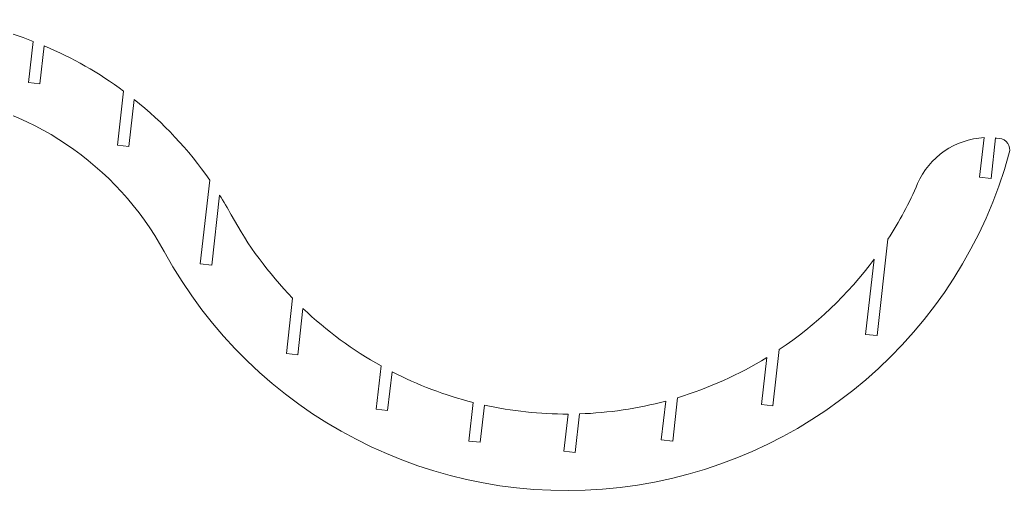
# Model space of a CAD drawing. Header units: millimetres. Extents: x -5830 to -1938, y -580 to 2011.
# Drawn here: x -4948.2 to -4689.1, y -410.4 to -282.4 of the extents above; entities that cross this region are included whole.
import ezdxf

# ---------------------------------------------------------------- set-up
doc = ezdxf.new("R2010")
doc.units = ezdxf.units.MM
doc.header["$MEASUREMENT"] = 0
doc.layers.add('layer 1', color=7, linetype='Continuous')

msp = doc.modelspace()

# ---------------------------------------------------------------- linework, layer by layer
at = {"layer": 'layer 1', "lineweight": 9}
for points in [[(-4944.7001, -288.0185), (-4951.6361, -285.3479), (-4958.8483, -283.4589), (-4966.2029, -282.3865)], [(-4944.7001, -288.0185), (-4951.6361, -285.3479), (-4958.8483, -283.4589), (-4966.2029, -282.3865)], [(-4945.9206, -298.7952), (-4945.9206, -298.7952), (-4944.7001, -288.0185), (-4944.7001, -288.0185)], [(-4945.9206, -298.7952), (-4945.9206, -298.7952), (-4944.7001, -288.0185), (-4944.7001, -288.0185)], [(-4942.9396, -299.1328), (-4942.9396, -299.1328), (-4941.8127, -289.1822), (-4941.8127, -289.1822)], [(-4942.9396, -299.1328), (-4942.9396, -299.1328), (-4941.8127, -289.1822), (-4941.8127, -289.1822)], [(-4921.0165, -301.0531), (-4927.4481, -296.2774), (-4934.4302, -292.2919), (-4941.8127, -289.1822)], [(-4921.0165, -301.0531), (-4927.4481, -296.2774), (-4934.4302, -292.2919), (-4941.8127, -289.1822)], [(-4945.9206, -298.7952), (-4945.9206, -298.7952), (-4942.9396, -299.1328), (-4942.9396, -299.1328)], [(-4945.9206, -298.7952), (-4945.9206, -298.7952), (-4942.9396, -299.1328), (-4942.9396, -299.1328)], [(-4910.419, -342.9976), (-4922.9052, -320.1327), (-4945.743, -304.7798), (-4971.6295, -301.8481)], [(-4910.419, -342.9976), (-4922.9052, -320.1327), (-4945.743, -304.7798), (-4971.6295, -301.8481)], [(-4922.6142, -315.1608), (-4922.6142, -315.1608), (-4921.0165, -301.0531), (-4921.0165, -301.0531)], [(-4922.6142, -315.1608), (-4922.6142, -315.1608), (-4921.0165, -301.0531), (-4921.0165, -301.0531)], [(-4919.6333, -315.4984), (-4919.6333, -315.4984), (-4918.2395, -303.1916), (-4918.2395, -303.1916)], [(-4919.6333, -315.4984), (-4919.6333, -315.4984), (-4918.2395, -303.1916), (-4918.2395, -303.1916)], [(-4898.4902, -324.3073), (-4904.0157, -316.3492), (-4910.6683, -309.2363), (-4918.2395, -303.1916)], [(-4898.4902, -324.3073), (-4904.0157, -316.3492), (-4910.6683, -309.2363), (-4918.2395, -303.1916)], [(-4695.954, -313.2019), (-4703.5669, -313.5713), (-4710.308, -318.2354), (-4713.3373, -325.2294)], [(-4695.954, -313.2019), (-4703.5669, -313.5713), (-4710.308, -318.2354), (-4713.3373, -325.2294)], [(-4697.1272, -323.561), (-4697.1272, -323.561), (-4695.954, -313.2019), (-4695.954, -313.2019)], [(-4697.1272, -323.561), (-4697.1272, -323.561), (-4695.954, -313.2019), (-4695.954, -313.2019)], [(-4694.1463, -323.8986), (-4694.1463, -323.8986), (-4692.944, -313.2828), (-4692.944, -313.2828)], [(-4694.1463, -323.8986), (-4694.1463, -323.8986), (-4692.944, -313.2828), (-4692.944, -313.2828)], [(-4692.7342, -313.3055), (-4692.8041, -313.2975), (-4692.8741, -313.29), (-4692.944, -313.2828)], [(-4692.7342, -313.3055), (-4692.8041, -313.2975), (-4692.8741, -313.29), (-4692.944, -313.2828)], [(-4692.7342, -313.3055), (-4692.7342, -313.3055), (-4691.9148, -313.3983), (-4691.9148, -313.3983)], [(-4692.7342, -313.3055), (-4692.7342, -313.3055), (-4691.9148, -313.3983), (-4691.9148, -313.3983)], [(-4922.6142, -315.1608), (-4922.6142, -315.1608), (-4919.6333, -315.4984), (-4919.6333, -315.4984)], [(-4922.6142, -315.1608), (-4922.6142, -315.1608), (-4919.6333, -315.4984), (-4919.6333, -315.4984)], [(-4694.1463, -323.8986), (-4694.1463, -323.8986), (-4697.1272, -323.561), (-4697.1272, -323.561)], [(-4694.1463, -323.8986), (-4694.1463, -323.8986), (-4697.1272, -323.561), (-4697.1272, -323.561)], [(-4900.9697, -346.2009), (-4900.9697, -346.2009), (-4898.4902, -324.3073), (-4898.4902, -324.3073)], [(-4900.9697, -346.2009), (-4900.9697, -346.2009), (-4898.4902, -324.3073), (-4898.4902, -324.3073)], [(-4721.1006, -339.7444), (-4718.1184, -335.1276), (-4715.5218, -330.2728), (-4713.3373, -325.2294)], [(-4721.1006, -339.7444), (-4718.1184, -335.1276), (-4715.5218, -330.2728), (-4713.3373, -325.2294)], [(-4897.9888, -346.5385), (-4897.9888, -346.5385), (-4895.9131, -328.2108), (-4895.9131, -328.2108)], [(-4897.9888, -346.5385), (-4897.9888, -346.5385), (-4895.9131, -328.2108), (-4895.9131, -328.2108)], [(-4892.8658, -333.412), (-4893.8291, -331.6481), (-4894.8453, -329.9135), (-4895.9131, -328.2108)], [(-4892.8658, -333.412), (-4893.8291, -331.6481), (-4894.8453, -329.9135), (-4895.9131, -328.2108)], [(-4892.8658, -333.412), (-4888.5279, -341.3556), (-4883.1318, -348.6734), (-4876.8251, -355.1651)], [(-4892.8658, -333.412), (-4888.5279, -341.3556), (-4883.1318, -348.6734), (-4876.8251, -355.1651)], [(-4723.9581, -364.9759), (-4723.9581, -364.9759), (-4721.1006, -339.7444), (-4721.1006, -339.7444)], [(-4723.9581, -364.9759), (-4723.9581, -364.9759), (-4721.1006, -339.7444), (-4721.1006, -339.7444)], [(-4900.9697, -346.2009), (-4900.9697, -346.2009), (-4897.9888, -346.5385), (-4897.9888, -346.5385)], [(-4900.9697, -346.2009), (-4900.9697, -346.2009), (-4897.9888, -346.5385), (-4897.9888, -346.5385)], [(-4749.531, -368.6233), (-4739.9569, -362.2242), (-4731.5601, -354.2195), (-4724.7107, -344.9621)], [(-4749.531, -368.6233), (-4739.9569, -362.2242), (-4731.5601, -354.2195), (-4724.7107, -344.9621)], [(-4726.9391, -364.6383), (-4726.9391, -364.6383), (-4724.7107, -344.9621), (-4724.7107, -344.9621)], [(-4726.9391, -364.6383), (-4726.9391, -364.6383), (-4724.7107, -344.9621), (-4724.7107, -344.9621)], [(-4878.4632, -369.6295), (-4878.4632, -369.6295), (-4876.8251, -355.1651), (-4876.8251, -355.1651)], [(-4878.4632, -369.6295), (-4878.4632, -369.6295), (-4876.8251, -355.1651), (-4876.8251, -355.1651)], [(-4875.4823, -369.9671), (-4875.4823, -369.9671), (-4874.1105, -357.8546), (-4874.1105, -357.8546)], [(-4875.4823, -369.9671), (-4875.4823, -369.9671), (-4874.1105, -357.8546), (-4874.1105, -357.8546)], [(-4874.1105, -357.8546), (-4867.9644, -363.7154), (-4861.0966, -368.7695), (-4853.6732, -372.8946)], [(-4874.1105, -357.8546), (-4867.9644, -363.7154), (-4861.0966, -368.7695), (-4853.6732, -372.8946)], [(-4723.9581, -364.9759), (-4723.9581, -364.9759), (-4726.9391, -364.6383), (-4726.9391, -364.6383)], [(-4723.9581, -364.9759), (-4723.9581, -364.9759), (-4726.9391, -364.6383), (-4726.9391, -364.6383)], [(-4878.4632, -369.6295), (-4878.4632, -369.6295), (-4875.4823, -369.9671), (-4875.4823, -369.9671)], [(-4878.4632, -369.6295), (-4878.4632, -369.6295), (-4875.4823, -369.9671), (-4875.4823, -369.9671)], [(-4751.1952, -383.3176), (-4751.1952, -383.3176), (-4749.531, -368.6233), (-4749.531, -368.6233)], [(-4751.1952, -383.3176), (-4751.1952, -383.3176), (-4749.531, -368.6233), (-4749.531, -368.6233)], [(-4854.9514, -384.1815), (-4854.9514, -384.1815), (-4853.6732, -372.8946), (-4853.6732, -372.8946)], [(-4854.9514, -384.1815), (-4854.9514, -384.1815), (-4853.6732, -372.8946), (-4853.6732, -372.8946)], [(-4776.1142, -381.1912), (-4767.9217, -378.71), (-4760.0817, -375.1873), (-4752.7864, -370.7093)], [(-4776.1142, -381.1912), (-4767.9217, -378.71), (-4760.0817, -375.1873), (-4752.7864, -370.7093)], [(-4754.1761, -382.98), (-4754.1761, -382.98), (-4752.7864, -370.7093), (-4752.7864, -370.7093)], [(-4754.1761, -382.98), (-4754.1761, -382.98), (-4752.7864, -370.7093), (-4752.7864, -370.7093)], [(-4851.9705, -384.5191), (-4851.9705, -384.5191), (-4850.8264, -374.417), (-4850.8264, -374.417)], [(-4851.9705, -384.5191), (-4851.9705, -384.5191), (-4850.8264, -374.417), (-4850.8264, -374.417)], [(-4850.8264, -374.417), (-4844.0763, -377.8877), (-4836.953, -380.5786), (-4829.5941, -382.4378)], [(-4850.8264, -374.417), (-4844.0763, -377.8877), (-4836.953, -380.5786), (-4829.5941, -382.4378)], [(-4830.7366, -392.5253), (-4830.7366, -392.5253), (-4829.5941, -382.4378), (-4829.5941, -382.4378)], [(-4830.7366, -392.5253), (-4830.7366, -392.5253), (-4829.5941, -382.4378), (-4829.5941, -382.4378)], [(-4827.7556, -392.8629), (-4827.7556, -392.8629), (-4826.6538, -383.1335), (-4826.6538, -383.1335)], [(-4827.7556, -392.8629), (-4827.7556, -392.8629), (-4826.6538, -383.1335), (-4826.6538, -383.1335)], [(-4826.6538, -383.1335), (-4819.4709, -384.719), (-4812.135, -385.5071), (-4804.7793, -385.4836)], [(-4826.6538, -383.1335), (-4819.4709, -384.719), (-4812.135, -385.5071), (-4804.7793, -385.4836)], [(-4801.7538, -385.4281), (-4794.1443, -385.1734), (-4786.5888, -384.0504), (-4779.2341, -382.0811)], [(-4801.7538, -385.4281), (-4794.1443, -385.1734), (-4786.5888, -384.0504), (-4779.2341, -382.0811)], [(-4780.3836, -392.2312), (-4780.3836, -392.2312), (-4779.2341, -382.0811), (-4779.2341, -382.0811)], [(-4780.3836, -392.2312), (-4780.3836, -392.2312), (-4779.2341, -382.0811), (-4779.2341, -382.0811)], [(-4777.4027, -392.5688), (-4777.4027, -392.5688), (-4776.1142, -381.1912), (-4776.1142, -381.1912)], [(-4777.4027, -392.5688), (-4777.4027, -392.5688), (-4776.1142, -381.1912), (-4776.1142, -381.1912)], [(-4751.1952, -383.3176), (-4751.1952, -383.3176), (-4754.1761, -382.98), (-4754.1761, -382.98)], [(-4751.1952, -383.3176), (-4751.1952, -383.3176), (-4754.1761, -382.98), (-4754.1761, -382.98)], [(-4854.9514, -384.1815), (-4854.9514, -384.1815), (-4851.9705, -384.5191), (-4851.9705, -384.5191)], [(-4854.9514, -384.1815), (-4854.9514, -384.1815), (-4851.9705, -384.5191), (-4851.9705, -384.5191)], [(-4805.8802, -395.2052), (-4805.8802, -395.2052), (-4804.7793, -385.4836), (-4804.7793, -385.4836)], [(-4805.8802, -395.2052), (-4805.8802, -395.2052), (-4804.7793, -385.4836), (-4804.7793, -385.4836)], [(-4802.8993, -395.5428), (-4802.8993, -395.5428), (-4801.7538, -385.4281), (-4801.7538, -385.4281)], [(-4802.8993, -395.5428), (-4802.8993, -395.5428), (-4801.7538, -385.4281), (-4801.7538, -385.4281)], [(-4830.7366, -392.5253), (-4830.7366, -392.5253), (-4827.7556, -392.8629), (-4827.7556, -392.8629)], [(-4830.7366, -392.5253), (-4830.7366, -392.5253), (-4827.7556, -392.8629), (-4827.7556, -392.8629)], [(-4777.4027, -392.5688), (-4777.4027, -392.5688), (-4780.3836, -392.2312), (-4780.3836, -392.2312)], [(-4777.4027, -392.5688), (-4777.4027, -392.5688), (-4780.3836, -392.2312), (-4780.3836, -392.2312)], [(-4802.8993, -395.5428), (-4802.8993, -395.5428), (-4805.8802, -395.2052), (-4805.8802, -395.2052)], [(-4802.8993, -395.5428), (-4802.8993, -395.5428), (-4805.8802, -395.2052), (-4805.8802, -395.2052)]]:
    msp.add_open_spline(points, degree=3, dxfattribs=at)
for points in [[(-4689.3588, -317.1714), (-4689.1275, -316.3262), (-4689.2771, -315.4222), (-4689.7686, -314.6967), (-4689.7686, -314.6967), (-4690.26, -313.9712), (-4691.0441, -313.4969), (-4691.9148, -313.3983)], [(-4689.3588, -317.1714), (-4689.1275, -316.3262), (-4689.2771, -315.4222), (-4689.7686, -314.6967), (-4689.7686, -314.6967), (-4690.26, -313.9712), (-4691.0441, -313.4969), (-4691.9148, -313.3983)], [(-4910.419, -342.9976), (-4886.9649, -385.9471), (-4839.7804, -410.352), (-4791.1748, -404.6734), (-4791.1748, -404.6734), (-4742.5692, -398.9949), (-4702.281, -364.3706), (-4689.3588, -317.1714)], [(-4910.419, -342.9976), (-4886.9649, -385.9471), (-4839.7804, -410.352), (-4791.1748, -404.6734), (-4791.1748, -404.6734), (-4742.5692, -398.9949), (-4702.281, -364.3706), (-4689.3588, -317.1714)]]:
    msp.add_open_spline(points, degree=3, knots=[0, 0, 0, 0, 0.33333333, 0.33333333, 0.33333333, 0.33333333, 1, 1, 1, 1], dxfattribs=at)

doc.saveas('drawing.dxf')
